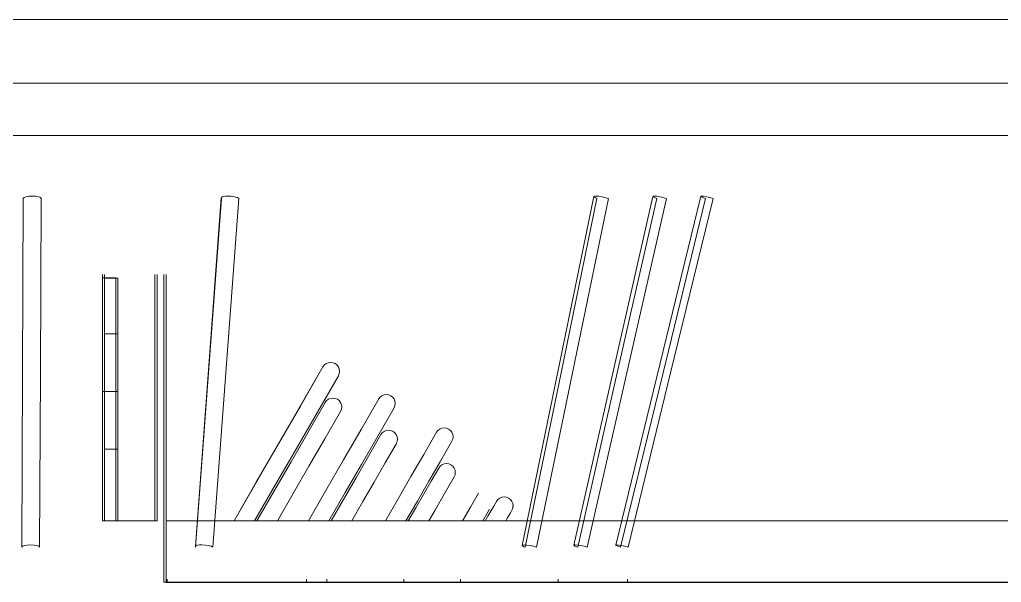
# Model space of a CAD drawing. Header units: inches. Extents: x 3268 to 7018, y 976 to 6708.
# Drawn here: x 5717.124 to 5718.227, y 3497.787 to 3498.419 of the extents above; entities that cross this region are included whole.
import ezdxf

# ---------------------------------------------------------------- set-up
doc = ezdxf.new("R2010")
doc.units = ezdxf.units.IN
doc.header["$MEASUREMENT"] = 0
doc.layers.add('G-IMPT', color=8, linetype='Continuous', lineweight=9)
doc.layers.add('Q-SPCQ', color=91, linetype='Continuous', lineweight=9)

# ---------------------------------------------------------------- blocks, each defined once
blk = doc.blocks.new('Add On Locker for Revit - LKR-2_10_dwg_LKR-2_10-9310973-Overall Retail Plan Opt 2')
at = {"layer": 'G-IMPT', "color": 133}
for p, q in [((35.4047, -6.7513), (-1.8413, -6.7513)), ((-1.8413, -6.8227), (35.4047, -6.8227)), ((35.4047, -6.8227), (-1.8413, -6.8227)), ((19.4931, -6.8817), (14.0704, -6.8817)), ((16.7858, -6.9522), (16.7841, -7.3442)), ((16.7858, -6.9522), (16.7841, -7.3442)), ((17.0083, -6.9515), (16.9792, -7.3435)), ((17.4272, -6.9502), (17.3465, -7.3422)), ((17.4935, -6.95), (17.4047, -7.342)), ((17.5472, -6.9498), (17.4517, -7.3419)), ((16.8747, -7.3146), (16.8747, -7.0376)), ((16.8747, -7.3146), (16.8747, -7.0376)), ((16.8747, -7.3146), (16.8747, -7.0376)), ((16.8772, -7.0376), (16.8772, -7.3147)), ((16.8772, -7.3147), (16.8772, -7.0376)), ((16.8772, -7.0376), (16.8772, -7.3147)), ((16.8772, -7.3147), (16.8772, -7.0376)), ((16.8772, -7.3147), (16.8772, -7.0376)), ((16.8772, -7.3147), (16.8772, -7.0376)), ((16.8772, -7.0376), (16.8772, -7.3147)), ((16.9437, -7.3146), (16.9437, -7.0376)), ((16.8747, -7.0589), (16.8747, -7.0415)), ((16.8747, -7.0415), (16.8747, -7.0589)), ((16.8747, -7.0415), (16.8747, -7.3146)), ((16.8747, -7.0589), (16.8747, -7.0415)), ((16.8747, -7.0415), (16.8747, -7.0589)), ((16.8747, -7.3146), (16.8747, -7.0415)), ((16.8747, -7.0589), (16.8747, -7.0415)), ((16.8747, -7.0415), (16.8747, -7.0589)), ((16.8747, -7.3146), (16.8747, -7.0415)), ((16.8747, -7.0589), (16.8747, -7.0415)), ((16.8747, -7.0415), (16.8747, -7.0589)), ((16.8772, -7.0417), (16.8772, -7.059)), ((16.8772, -7.059), (16.8772, -7.0417)), ((16.8772, -7.0417), (16.8772, -7.059)), ((16.8772, -7.059), (16.8772, -7.0417)), ((16.8772, -7.0417), (16.8772, -7.3147)), ((16.8772, -7.0417), (16.8772, -7.059)), ((16.8772, -7.059), (16.8772, -7.0417)), ((16.8772, -7.0417), (16.8772, -7.059)), ((16.8772, -7.059), (16.8772, -7.0417)), ((16.8772, -7.3147), (16.8772, -7.0417)), ((16.8922, -7.0417), (16.8922, -7.059)), ((16.8747, -7.1215), (16.8747, -7.1042)), ((16.8747, -7.1042), (16.8747, -7.1215)), ((16.8747, -7.1215), (16.8747, -7.1042)), ((16.8747, -7.1042), (16.8747, -7.1215)), ((16.8747, -7.1215), (16.8747, -7.1042)), ((16.8747, -7.1042), (16.8747, -7.1215)), ((16.8747, -7.1215), (16.8747, -7.1042)), ((16.8747, -7.1042), (16.8747, -7.1215)), ((16.8772, -7.1043), (16.8772, -7.3147)), ((16.8772, -7.1043), (16.8772, -7.1216)), ((16.8772, -7.1216), (16.8772, -7.1043)), ((16.8772, -7.1043), (16.8772, -7.1216)), ((16.8772, -7.1216), (16.8772, -7.1043)), ((16.8772, -7.1043), (16.8772, -7.1216)), ((16.8772, -7.1216), (16.8772, -7.1043)), ((16.8772, -7.1043), (16.8772, -7.1216)), ((16.8772, -7.1216), (16.8772, -7.1043)), ((16.8897, -7.1042), (16.8897, -7.1215)), ((17.1226, -7.1415), (17.0227, -7.3146)), ((17.1164, -7.1923), (17.14, -7.1515)), ((17.14, -7.1515), (17.1164, -7.1923)), ((17.1164, -7.1923), (17.14, -7.1515)), ((17.14, -7.1515), (17.1164, -7.1923)), ((17.1164, -7.1923), (17.14, -7.1515)), ((16.8747, -7.1864), (16.8747, -7.1691)), ((16.8747, -7.1691), (16.8747, -7.1864)), ((16.8747, -7.1864), (16.8747, -7.1691)), ((16.8747, -7.3146), (16.8747, -7.1691)), ((16.8747, -7.1691), (16.8747, -7.1864)), ((16.8747, -7.1864), (16.8747, -7.1691)), ((16.8747, -7.1691), (16.8747, -7.1864)), ((16.8747, -7.3146), (16.8747, -7.1691)), ((16.8747, -7.1864), (16.8747, -7.1691)), ((16.8747, -7.1691), (16.8747, -7.1864)), ((16.8772, -7.1692), (16.8772, -7.1866)), ((16.8772, -7.1866), (16.8772, -7.1692)), ((16.8772, -7.3147), (16.8772, -7.1692)), ((16.8772, -7.1692), (16.8772, -7.1866)), ((16.8772, -7.1866), (16.8772, -7.1692)), ((16.8772, -7.1692), (16.8772, -7.1866)), ((16.8772, -7.1866), (16.8772, -7.1692)), ((16.8772, -7.1692), (16.8772, -7.1866)), ((16.8772, -7.1866), (16.8772, -7.1692)), ((16.8922, -7.1692), (16.8922, -7.1866)), ((16.8922, -7.1866), (16.8922, -7.1692)), ((17.1247, -7.2224), (17.1425, -7.1916)), ((17.1425, -7.1916), (17.1247, -7.2224)), ((17.1425, -7.1916), (17.1247, -7.2224)), ((17.1247, -7.2224), (17.1425, -7.1916)), ((16.8747, -7.2514), (16.8747, -7.2341)), ((16.8747, -7.2341), (16.8747, -7.2514)), ((16.8747, -7.2514), (16.8747, -7.2341)), ((16.8747, -7.2341), (16.8747, -7.2514)), ((16.8747, -7.2514), (16.8747, -7.2341)), ((16.8747, -7.2341), (16.8747, -7.2514)), ((16.8747, -7.2514), (16.8747, -7.2341)), ((16.8747, -7.2341), (16.8747, -7.2514)), ((16.8772, -7.3147), (16.8772, -7.2342)), ((16.8772, -7.2342), (16.8772, -7.2515)), ((16.8772, -7.2515), (16.8772, -7.2342)), ((16.8772, -7.2342), (16.8772, -7.2515)), ((16.8772, -7.2515), (16.8772, -7.2342)), ((16.8772, -7.2342), (16.8772, -7.2515)), ((16.8772, -7.2515), (16.8772, -7.2342)), ((16.8772, -7.2342), (16.8772, -7.2515)), ((16.8772, -7.2515), (16.8772, -7.2342)), ((16.8897, -7.2341), (16.8897, -7.2514)), ((16.8747, -7.299), (16.8747, -7.3146)), ((16.8747, -7.3146), (16.8747, -7.299)), ((16.8747, -7.299), (16.8747, -7.3146)), ((16.8747, -7.3146), (16.8747, -7.299)), ((16.8747, -7.299), (16.8747, -7.3146)), ((16.8747, -7.3146), (16.8747, -7.299)), ((16.8747, -7.299), (16.8747, -7.3146)), ((16.8747, -7.3146), (16.8747, -7.299)), ((16.8772, -7.2991), (16.8772, -7.3147)), ((16.8772, -7.3147), (16.8772, -7.2991)), ((16.8772, -7.2991), (16.8772, -7.3147)), ((16.8772, -7.3147), (16.8772, -7.2991)), ((16.8772, -7.2991), (16.8772, -7.3147)), ((16.8772, -7.3147), (16.8772, -7.2991)), ((16.8772, -7.2991), (16.8772, -7.3147)), ((16.8772, -7.3147), (16.8772, -7.2991)), ((17.31, -7.3016), (17.3025, -7.3146)), ((17.3145, -7.2982), (17.3113, -7.3037)), ((17.3113, -7.3037), (17.3145, -7.2982)), ((17.3113, -7.3037), (17.3145, -7.2982)), ((17.3145, -7.2982), (17.3113, -7.3037)), ((17.3333, -7.3057), (17.335, -7.3027)), ((17.3333, -7.3057), (17.335, -7.3027)), ((17.335, -7.3027), (17.3333, -7.3057)), ((16.9437, -7.3146), (16.9437, -7.3836)), ((16.9462, -7.3147), (17.0483, -7.3147)), ((16.9462, -7.3147), (16.9462, -7.3837)), ((17.0714, -7.3147), (17.1318, -7.3147)), ((17.1549, -7.3147), (17.2184, -7.3147)), ((17.2415, -7.3147), (17.305, -7.3147)), ((17.3281, -7.3147), (34.2957, -7.3147)), ((16.9437, -7.3836), (16.9437, -7.3784)), ((16.9462, -7.3837), (16.9462, -7.3785)), ((16.9462, -7.3837), (16.9462, -7.3785)), ((16.9462, -7.3785), (16.9462, -7.3837)), ((16.9462, -7.3837), (16.9462, -7.38)), ((16.9462, -7.3837), (16.9462, -7.38)), ((16.9462, -7.3837), (16.9462, -7.38)), ((16.9476, -7.3837), (16.9476, -7.38)), ((17.1041, -7.3837), (17.1041, -7.38)), ((17.1271, -7.38), (17.1271, -7.3837)), ((17.2137, -7.38), (17.2137, -7.3837)), ((17.2773, -7.38), (17.2773, -7.3837)), ((17.387, -7.38), (17.387, -7.3837)), ((17.4649, -7.38), (17.4649, -7.3837)), ((16.9437, -7.3836), (34.2932, -7.3836)), ((16.9437, -7.3836), (34.2932, -7.3836)), ((16.9437, -7.3836), (34.2932, -7.3836)), ((16.9437, -7.3836), (34.2932, -7.3836)), ((16.9437, -7.3836), (16.9624, -7.3836)), ((16.9624, -7.3836), (16.9437, -7.3836)), ((17.2517, -7.3836), (16.9437, -7.3836)), ((16.9437, -7.3836), (17.2668, -7.3836)), ((17.1882, -7.3836), (16.9437, -7.3836)), ((16.9437, -7.3836), (17.2668, -7.3836)), ((16.9437, -7.3836), (17.2668, -7.3836)), ((16.9437, -7.3836), (17.2668, -7.3836)), ((17.2517, -7.3836), (16.9437, -7.3836)), ((17.2668, -7.3836), (16.9451, -7.3836)), ((16.9451, -7.3836), (17.2668, -7.3836)), ((16.9462, -7.3837), (34.2957, -7.3837)), ((16.9462, -7.3837), (34.2957, -7.3837)), ((16.9462, -7.3837), (34.2957, -7.3837)), ((16.9462, -7.3837), (34.2957, -7.3837)), ((17.2773, -7.3837), (16.9462, -7.3837)), ((17.2137, -7.3837), (16.9462, -7.3837)), ((17.387, -7.3837), (16.9462, -7.3837)), ((16.9462, -7.3837), (16.9649, -7.3837)), ((16.9649, -7.3837), (16.9462, -7.3837)), ((16.9462, -7.3837), (17.2668, -7.3837)), ((16.9462, -7.3837), (17.1907, -7.3837)), ((16.9462, -7.3837), (17.2668, -7.3837)), ((16.9462, -7.3837), (17.2668, -7.3837)), ((16.9462, -7.3837), (16.9649, -7.3837)), ((16.9649, -7.3837), (16.9462, -7.3837)), ((17.4476, -7.3837), (16.9476, -7.3837)), ((16.9476, -7.3837), (17.4476, -7.3837)), ((17.2668, -7.3836), (16.9624, -7.3836)), ((16.9624, -7.3836), (17.2668, -7.3836)), ((16.9624, -7.3836), (17.2668, -7.3836)), ((16.9649, -7.3837), (17.4649, -7.3837)), ((17.1016, -7.3836), (17.1651, -7.3836)), ((17.1271, -7.3837), (17.1041, -7.3837)), ((17.1271, -7.3837), (17.1907, -7.3837)), ((17.1271, -7.3837), (17.1907, -7.3837)), ((17.1907, -7.3837), (17.1271, -7.3837)), ((17.1882, -7.3836), (17.2517, -7.3836)), ((17.2517, -7.3836), (17.1882, -7.3836)), ((17.2517, -7.3836), (17.1882, -7.3836)), ((17.2137, -7.3837), (17.2773, -7.3837)), ((17.2137, -7.3837), (17.2773, -7.3837)), ((17.3383, -7.3836), (17.2748, -7.3836)), ((17.3004, -7.3837), (17.3639, -7.3837)), ((17.3004, -7.3837), (17.3639, -7.3837)), ((17.3004, -7.3837), (17.3639, -7.3837)), ((17.3614, -7.3836), (17.4306, -7.3836)), ((17.4306, -7.3836), (17.3614, -7.3836)), ((17.4306, -7.3836), (17.3614, -7.3836)), ((17.387, -7.3837), (17.4562, -7.3837)), ((17.4562, -7.3837), (17.387, -7.3837)), ((17.4306, -7.3836), (17.422, -7.3836)), ((17.422, -7.3836), (17.4306, -7.3836)), ((17.4256, -7.3836), (17.4306, -7.3836)), ((17.4306, -7.3836), (34.2932, -7.3836)), ((17.4393, -7.3836), (17.4306, -7.3836)), ((17.4306, -7.3836), (34.2932, -7.3836)), ((17.4306, -7.3836), (17.4393, -7.3836)), ((17.4306, -7.3836), (34.2932, -7.3836)), ((17.4306, -7.3836), (34.2932, -7.3836)), ((17.4306, -7.3836), (17.4356, -7.3836)), ((17.4306, -7.3836), (34.2932, -7.3836)), ((17.4306, -7.3836), (34.2932, -7.3836)), ((17.4306, -7.3836), (34.2932, -7.3836)), ((17.4306, -7.3836), (34.2932, -7.3836)), ((17.4562, -7.3837), (17.4476, -7.3837)), ((17.4562, -7.3837), (17.4476, -7.3837)), ((34.2957, -7.3837), (17.4562, -7.3837)), ((17.4649, -7.3837), (17.4562, -7.3837)), ((34.2957, -7.3837), (17.4562, -7.3837)), ((17.4562, -7.3837), (17.4649, -7.3837)), ((34.2957, -7.3837), (17.4562, -7.3837)), ((34.2957, -7.3837), (17.4562, -7.3837)), ((17.4562, -7.3837), (34.2957, -7.3837)), ((17.4562, -7.3837), (34.2957, -7.3837)), ((34.2957, -7.3837), (17.4562, -7.3837)), ((17.4649, -7.3837), (17.4562, -7.3837)), ((34.2957, -7.3837), (17.4562, -7.3837)), ((17.4562, -7.3837), (17.4649, -7.3837))]:
    blk.add_line(p, q, dxfattribs=at)
at = {"layer": 'G-IMPT', "color": 133, "flags": 128}
for points in [[(16.7841, -7.3442), (16.785, -7.1482), (16.7858, -6.9522)], [(16.7858, -6.9522), (16.785, -7.1482), (16.7841, -7.3442)], [(16.8041, -7.3442), (16.805, -7.1482), (16.8058, -6.9522)], [(16.8058, -6.9522), (16.805, -7.1482), (16.8041, -7.3442)], [(16.9795, -7.3442), (16.9941, -7.1482), (17.0087, -6.9522)], [(17.0279, -6.9522), (17.0133, -7.1482), (16.9988, -7.3442)], [(17.3499, -7.3442), (17.3902, -7.1482), (17.4306, -6.9522)], [(17.4434, -6.9522), (17.403, -7.1482), (17.3627, -7.3442)], [(17.409, -7.3442), (17.4535, -7.1482), (17.4979, -6.9522)], [(17.5086, -6.9522), (17.4641, -7.1482), (17.4197, -7.3442)], [(17.4572, -7.3442), (17.505, -7.1482), (17.5527, -6.9522)], [(17.5611, -6.9522), (17.5133, -7.1482), (17.4656, -7.3442)], [(16.8747, -7.3146), (16.8747, -7.0394), (16.8747, -7.0376)], [(16.8747, -7.0376), (16.8747, -7.0394), (16.8747, -7.3146)], [(16.8747, -7.3146), (16.8747, -7.0394), (16.8747, -7.0376)], [(16.8747, -7.0376), (16.8747, -7.0394), (16.8747, -7.3146)], [(16.8747, -7.0376), (16.8747, -7.0394), (16.8747, -7.3146)], [(16.8772, -7.0376), (16.8772, -7.0395), (16.8772, -7.3147)], [(16.9337, -7.0376), (16.9337, -7.0394), (16.9337, -7.3146)], [(16.9337, -7.3146), (16.9337, -7.0394), (16.9337, -7.0376)], [(16.9337, -7.3146), (16.9337, -7.0394), (16.9337, -7.0376)], [(16.9362, -7.3147), (16.9362, -7.0395), (16.9362, -7.0376)], [(16.9362, -7.0376), (16.9362, -7.0395), (16.9362, -7.3147)], [(16.9362, -7.3147), (16.9362, -7.0395), (16.9362, -7.0376)], [(16.9362, -7.0376), (16.9362, -7.0395), (16.9362, -7.3147)], [(16.9362, -7.3147), (16.9362, -7.0395), (16.9362, -7.0376)], [(16.9362, -7.0376), (16.9362, -7.0395), (16.9362, -7.3147)], [(16.9362, -7.3147), (16.9362, -7.0395), (16.9362, -7.0376)], [(16.9437, -7.0376), (16.9437, -7.0394), (16.9437, -7.3146)], [(16.9437, -7.3146), (16.9437, -7.0394), (16.9437, -7.0376)], [(16.9462, -7.3147), (16.9462, -7.0395), (16.9462, -7.0376)], [(16.9462, -7.0376), (16.9462, -7.0395), (16.9462, -7.3147)], [(16.9462, -7.3147), (16.9462, -7.0395), (16.9462, -7.0376)], [(16.9462, -7.0376), (16.9462, -7.0395), (16.9462, -7.3147)], [(16.8747, -7.0415), (16.8747, -7.1098), (16.8747, -7.1781), (16.8747, -7.2464), (16.8747, -7.3146)], [(16.8747, -7.3146), (16.8747, -7.2464), (16.8747, -7.1781), (16.8747, -7.1098), (16.8747, -7.0415)], [(16.8897, -7.0415), (16.886, -7.0415), (16.8822, -7.0415), (16.8785, -7.0415), (16.8747, -7.0415)], [(16.8747, -7.0415), (16.8747, -7.1098), (16.8747, -7.1781), (16.8747, -7.2464), (16.8747, -7.3146)], [(16.8747, -7.0415), (16.8785, -7.0415), (16.8822, -7.0415), (16.886, -7.0415), (16.8897, -7.0415)], [(16.8747, -7.3146), (16.8747, -7.2464), (16.8747, -7.1781), (16.8747, -7.1098), (16.8747, -7.0415)], [(16.8747, -7.0415), (16.8785, -7.0415), (16.8822, -7.0415), (16.886, -7.0415), (16.8897, -7.0415)], [(16.8747, -7.3146), (16.8747, -7.2464), (16.8747, -7.1781), (16.8747, -7.1098), (16.8747, -7.0415)], [(16.8772, -7.0417), (16.8772, -7.1099), (16.8772, -7.1782), (16.8772, -7.2465), (16.8772, -7.3147)], [(16.8772, -7.3147), (16.8772, -7.2465), (16.8772, -7.1782), (16.8772, -7.1099), (16.8772, -7.0417)], [(16.8772, -7.3147), (16.8772, -7.2465), (16.8772, -7.1782), (16.8772, -7.1099), (16.8772, -7.0417)], [(16.8772, -7.0417), (16.881, -7.0417), (16.8847, -7.0417), (16.8885, -7.0417), (16.8922, -7.0417)], [(16.8772, -7.0417), (16.8772, -7.1099), (16.8772, -7.1782), (16.8772, -7.2465), (16.8772, -7.3147)], [(16.8772, -7.3147), (16.8772, -7.2465), (16.8772, -7.1782), (16.8772, -7.1099), (16.8772, -7.0417)], [(16.8772, -7.0417), (16.8772, -7.1099), (16.8772, -7.1782), (16.8772, -7.2465), (16.8772, -7.3147)], [(16.8922, -7.0417), (16.8885, -7.0417), (16.8847, -7.0417), (16.881, -7.0417), (16.8772, -7.0417)], [(16.8897, -7.3146), (16.8897, -7.2464), (16.8897, -7.1781), (16.8897, -7.1098), (16.8897, -7.0415)], [(16.8897, -7.0415), (16.8897, -7.1098), (16.8897, -7.1781), (16.8897, -7.2464), (16.8897, -7.3146)], [(16.8897, -7.0415), (16.8897, -7.1098), (16.8897, -7.1781), (16.8897, -7.2464), (16.8897, -7.3146)], [(16.8922, -7.0417), (16.8922, -7.1099), (16.8922, -7.1782), (16.8922, -7.2465), (16.8922, -7.3147)], [(16.8922, -7.3147), (16.8922, -7.2465), (16.8922, -7.1782), (16.8922, -7.1099), (16.8922, -7.0417)], [(16.8922, -7.3147), (16.8922, -7.2465), (16.8922, -7.1782), (16.8922, -7.1099), (16.8922, -7.0417)], [(16.8747, -7.3146), (16.8747, -7.2507), (16.8747, -7.1867), (16.8747, -7.1228), (16.8747, -7.0589)], [(16.8747, -7.0589), (16.8747, -7.1228), (16.8747, -7.1867), (16.8747, -7.2507), (16.8747, -7.3146)], [(16.8747, -7.3146), (16.8747, -7.2507), (16.8747, -7.1867), (16.8747, -7.1228), (16.8747, -7.0589)], [(16.8747, -7.0589), (16.8747, -7.1228), (16.8747, -7.1867), (16.8747, -7.2507), (16.8747, -7.3146)], [(16.8747, -7.3146), (16.8747, -7.2507), (16.8747, -7.1867), (16.8747, -7.1228), (16.8747, -7.0589)], [(16.8747, -7.0589), (16.8747, -7.1228), (16.8747, -7.1867), (16.8747, -7.2507), (16.8747, -7.3146)], [(16.8747, -7.3146), (16.8747, -7.2507), (16.8747, -7.1867), (16.8747, -7.1228), (16.8747, -7.0589)], [(16.8747, -7.0589), (16.8747, -7.1228), (16.8747, -7.1867), (16.8747, -7.2507), (16.8747, -7.3146)], [(16.8772, -7.059), (16.8772, -7.1229), (16.8772, -7.1869), (16.8772, -7.2508), (16.8772, -7.3147)], [(16.8772, -7.3147), (16.8772, -7.2508), (16.8772, -7.1869), (16.8772, -7.1229), (16.8772, -7.059)], [(16.8772, -7.059), (16.8772, -7.1229), (16.8772, -7.1869), (16.8772, -7.2508), (16.8772, -7.3147)], [(16.8772, -7.3147), (16.8772, -7.2508), (16.8772, -7.1869), (16.8772, -7.1229), (16.8772, -7.059)], [(16.8772, -7.059), (16.8772, -7.1229), (16.8772, -7.1869), (16.8772, -7.2508), (16.8772, -7.3147)], [(16.8772, -7.3147), (16.8772, -7.2508), (16.8772, -7.1869), (16.8772, -7.1229), (16.8772, -7.059)], [(16.8772, -7.059), (16.8772, -7.1229), (16.8772, -7.1869), (16.8772, -7.2508), (16.8772, -7.3147)], [(16.8772, -7.3147), (16.8772, -7.2508), (16.8772, -7.1869), (16.8772, -7.1229), (16.8772, -7.059)], [(16.8922, -7.059), (16.8922, -7.1229), (16.8922, -7.1869), (16.8922, -7.2508), (16.8922, -7.3147)], [(16.8747, -7.1042), (16.8747, -7.1568), (16.8747, -7.2094), (16.8747, -7.262), (16.8747, -7.3146)], [(16.8747, -7.3146), (16.8747, -7.262), (16.8747, -7.2094), (16.8747, -7.1568), (16.8747, -7.1042)], [(16.8747, -7.1042), (16.8747, -7.1568), (16.8747, -7.2094), (16.8747, -7.262), (16.8747, -7.3146)], [(16.8747, -7.3146), (16.8747, -7.262), (16.8747, -7.2094), (16.8747, -7.1568), (16.8747, -7.1042)], [(16.8747, -7.1042), (16.8747, -7.1568), (16.8747, -7.2094), (16.8747, -7.262), (16.8747, -7.3146)], [(16.8747, -7.3146), (16.8747, -7.262), (16.8747, -7.2094), (16.8747, -7.1568), (16.8747, -7.1042)], [(16.8747, -7.1042), (16.8747, -7.1568), (16.8747, -7.2094), (16.8747, -7.262), (16.8747, -7.3146)], [(16.8747, -7.3146), (16.8747, -7.262), (16.8747, -7.2094), (16.8747, -7.1568), (16.8747, -7.1042)], [(16.8922, -7.1043), (16.8885, -7.1043), (16.8847, -7.1043), (16.881, -7.1043), (16.8772, -7.1043)], [(16.8772, -7.1043), (16.8772, -7.1569), (16.8772, -7.2095), (16.8772, -7.2621), (16.8772, -7.3147)], [(16.8772, -7.3147), (16.8772, -7.2621), (16.8772, -7.2095), (16.8772, -7.1569), (16.8772, -7.1043)], [(16.8772, -7.1043), (16.8772, -7.1569), (16.8772, -7.2095), (16.8772, -7.2621), (16.8772, -7.3147)], [(16.8772, -7.3147), (16.8772, -7.2621), (16.8772, -7.2095), (16.8772, -7.1569), (16.8772, -7.1043)], [(16.8772, -7.1043), (16.8772, -7.1569), (16.8772, -7.2095), (16.8772, -7.2621), (16.8772, -7.3147)], [(16.8772, -7.3147), (16.8772, -7.2621), (16.8772, -7.2095), (16.8772, -7.1569), (16.8772, -7.1043)], [(16.8772, -7.1043), (16.8772, -7.1569), (16.8772, -7.2095), (16.8772, -7.2621), (16.8772, -7.3147)], [(16.8897, -7.3146), (16.8897, -7.262), (16.8897, -7.2094), (16.8897, -7.1568), (16.8897, -7.1042)], [(16.8922, -7.3147), (16.8922, -7.2621), (16.8922, -7.2095), (16.8922, -7.1569), (16.8922, -7.1043)], [(16.8747, -7.3146), (16.8747, -7.2663), (16.8747, -7.2181), (16.8747, -7.1698), (16.8747, -7.1215)], [(16.8747, -7.1215), (16.8747, -7.1698), (16.8747, -7.2181), (16.8747, -7.2663), (16.8747, -7.3146)], [(16.8747, -7.3146), (16.8747, -7.2663), (16.8747, -7.2181), (16.8747, -7.1698), (16.8747, -7.1215)], [(16.8747, -7.1215), (16.8747, -7.1698), (16.8747, -7.2181), (16.8747, -7.2663), (16.8747, -7.3146)], [(16.8747, -7.3146), (16.8747, -7.2663), (16.8747, -7.2181), (16.8747, -7.1698), (16.8747, -7.1215)], [(16.8747, -7.1215), (16.8747, -7.1698), (16.8747, -7.2181), (16.8747, -7.2663), (16.8747, -7.3146)], [(16.8747, -7.3146), (16.8747, -7.2663), (16.8747, -7.2181), (16.8747, -7.1698), (16.8747, -7.1215)], [(16.8747, -7.1215), (16.8747, -7.1698), (16.8747, -7.2181), (16.8747, -7.2663), (16.8747, -7.3146)], [(16.8772, -7.1216), (16.8772, -7.1699), (16.8772, -7.2182), (16.8772, -7.2665), (16.8772, -7.3147)], [(16.8772, -7.3147), (16.8772, -7.2665), (16.8772, -7.2182), (16.8772, -7.1699), (16.8772, -7.1216)], [(16.8772, -7.1216), (16.8772, -7.1699), (16.8772, -7.2182), (16.8772, -7.2665), (16.8772, -7.3147)], [(16.8772, -7.3147), (16.8772, -7.2665), (16.8772, -7.2182), (16.8772, -7.1699), (16.8772, -7.1216)], [(16.8772, -7.1216), (16.8772, -7.1699), (16.8772, -7.2182), (16.8772, -7.2665), (16.8772, -7.3147)], [(16.8772, -7.3147), (16.8772, -7.2665), (16.8772, -7.2182), (16.8772, -7.1699), (16.8772, -7.1216)], [(16.8772, -7.1216), (16.8772, -7.1699), (16.8772, -7.2182), (16.8772, -7.2665), (16.8772, -7.3147)], [(16.8772, -7.3147), (16.8772, -7.2665), (16.8772, -7.2182), (16.8772, -7.1699), (16.8772, -7.1216)], [(16.8897, -7.1215), (16.8897, -7.1698), (16.8897, -7.2181), (16.8897, -7.2663), (16.8897, -7.3146)], [(17.0227, -7.3146), (17.0477, -7.2713), (17.0727, -7.2281), (17.0977, -7.1848), (17.1226, -7.1415)], [(17.1226, -7.1415), (17.0977, -7.1848), (17.0727, -7.2281), (17.0477, -7.2713), (17.0227, -7.3146)], [(17.0227, -7.3146), (17.0477, -7.2713), (17.0727, -7.2281), (17.0977, -7.1848), (17.1226, -7.1415)], [(17.14, -7.1515), (17.1164, -7.1923), (17.0929, -7.2331), (17.0693, -7.2738), (17.0458, -7.3146)], [(17.0458, -7.3146), (17.0693, -7.2738), (17.0929, -7.2331), (17.1164, -7.1923), (17.14, -7.1515)], [(17.14, -7.1515), (17.1164, -7.1923), (17.0929, -7.2331), (17.0693, -7.2738), (17.0458, -7.3146)], [(16.8747, -7.1691), (16.8747, -7.2055), (16.8747, -7.2419), (16.8747, -7.2783), (16.8747, -7.3146)], [(16.8747, -7.3146), (16.8747, -7.2783), (16.8747, -7.2419), (16.8747, -7.2055), (16.8747, -7.1691)], [(16.8747, -7.1691), (16.8747, -7.2055), (16.8747, -7.2419), (16.8747, -7.2783), (16.8747, -7.3146)], [(16.8897, -7.1691), (16.886, -7.1691), (16.8822, -7.1691), (16.8785, -7.1691), (16.8747, -7.1691)], [(16.8747, -7.1691), (16.8747, -7.2055), (16.8747, -7.2419), (16.8747, -7.2783), (16.8747, -7.3146)], [(16.8747, -7.3146), (16.8747, -7.2783), (16.8747, -7.2419), (16.8747, -7.2055), (16.8747, -7.1691)], [(16.8747, -7.1691), (16.8785, -7.1691), (16.8822, -7.1691), (16.886, -7.1691), (16.8897, -7.1691)], [(16.8747, -7.3146), (16.8747, -7.2783), (16.8747, -7.2419), (16.8747, -7.2055), (16.8747, -7.1691)], [(16.8772, -7.3147), (16.8772, -7.2784), (16.8772, -7.242), (16.8772, -7.2056), (16.8772, -7.1692)], [(16.8772, -7.1692), (16.8772, -7.2056), (16.8772, -7.242), (16.8772, -7.2784), (16.8772, -7.3147)], [(16.8772, -7.1692), (16.881, -7.1692), (16.8847, -7.1692), (16.8885, -7.1692), (16.8922, -7.1692)], [(16.8772, -7.3147), (16.8772, -7.2784), (16.8772, -7.242), (16.8772, -7.2056), (16.8772, -7.1692)], [(16.8772, -7.3147), (16.8772, -7.2784), (16.8772, -7.242), (16.8772, -7.2056), (16.8772, -7.1692)], [(16.8772, -7.1692), (16.8772, -7.2056), (16.8772, -7.242), (16.8772, -7.2784), (16.8772, -7.3147)], [(16.8772, -7.3147), (16.8772, -7.2784), (16.8772, -7.242), (16.8772, -7.2056), (16.8772, -7.1692)], [(16.8772, -7.1692), (16.8772, -7.2056), (16.8772, -7.242), (16.8772, -7.2784), (16.8772, -7.3147)], [(16.8897, -7.3146), (16.8897, -7.2783), (16.8897, -7.2419), (16.8897, -7.2055), (16.8897, -7.1691)], [(16.8897, -7.1691), (16.8897, -7.2055), (16.8897, -7.2419), (16.8897, -7.2783), (16.8897, -7.3146)], [(16.8922, -7.1692), (16.8922, -7.2056), (16.8922, -7.242), (16.8922, -7.2784), (16.8922, -7.3147)], [(16.8922, -7.3147), (16.8922, -7.2784), (16.8922, -7.242), (16.8922, -7.2056), (16.8922, -7.1692)], [(16.8922, -7.1692), (16.8922, -7.2056), (16.8922, -7.242), (16.8922, -7.2784), (16.8922, -7.3147)], [(17.1251, -7.1816), (17.1059, -7.2149), (17.0867, -7.2482), (17.0675, -7.2815), (17.0483, -7.3147)], [(17.0483, -7.3147), (17.0675, -7.2815), (17.0867, -7.2482), (17.1059, -7.2149), (17.1251, -7.1816)], [(17.1251, -7.1816), (17.1059, -7.2149), (17.0867, -7.2482), (17.0675, -7.2815), (17.0483, -7.3147)], [(17.0483, -7.3147), (17.0675, -7.2815), (17.0867, -7.2482), (17.1059, -7.2149), (17.1251, -7.1816)], [(17.1062, -7.3146), (17.1259, -7.2804), (17.1457, -7.2461), (17.1655, -7.2119), (17.1853, -7.1776)], [(17.1853, -7.1776), (17.1655, -7.2119), (17.1457, -7.2461), (17.1259, -7.2804), (17.1062, -7.3146)], [(17.1062, -7.3146), (17.1259, -7.2804), (17.1457, -7.2461), (17.1655, -7.2119), (17.1853, -7.1776)], [(17.1853, -7.1776), (17.1655, -7.2119), (17.1457, -7.2461), (17.1259, -7.2804)], [(17.1259, -7.2804), (17.1457, -7.2461), (17.1655, -7.2119), (17.1853, -7.1776)], [(17.1853, -7.1776), (17.1655, -7.2119), (17.1457, -7.2461), (17.1259, -7.2804)], [(17.1259, -7.2804), (17.1457, -7.2461), (17.1655, -7.2119), (17.1853, -7.1776)], [(17.1853, -7.1776), (17.1655, -7.2119), (17.1457, -7.2461), (17.1259, -7.2804)], [(16.8747, -7.3146), (16.8747, -7.2826), (16.8747, -7.2505), (16.8747, -7.2185), (16.8747, -7.1864)], [(16.8747, -7.1864), (16.8747, -7.2185), (16.8747, -7.2505), (16.8747, -7.2826), (16.8747, -7.3146)], [(16.8747, -7.3146), (16.8747, -7.2826), (16.8747, -7.2505), (16.8747, -7.2185), (16.8747, -7.1864)], [(16.8747, -7.1864), (16.8747, -7.2185), (16.8747, -7.2505), (16.8747, -7.2826), (16.8747, -7.3146)], [(16.8747, -7.3146), (16.8747, -7.2826), (16.8747, -7.2505), (16.8747, -7.2185), (16.8747, -7.1864)], [(16.8747, -7.1864), (16.8747, -7.2185), (16.8747, -7.2505), (16.8747, -7.2826), (16.8747, -7.3146)], [(16.8747, -7.3146), (16.8747, -7.2826), (16.8747, -7.2505), (16.8747, -7.2185), (16.8747, -7.1864)], [(16.8747, -7.1864), (16.8747, -7.2185), (16.8747, -7.2505), (16.8747, -7.2826), (16.8747, -7.3146)], [(16.8772, -7.1866), (16.8772, -7.2186), (16.8772, -7.2506), (16.8772, -7.2827), (16.8772, -7.3147)], [(16.8772, -7.3147), (16.8772, -7.2827), (16.8772, -7.2506), (16.8772, -7.2186), (16.8772, -7.1866)], [(16.8772, -7.1866), (16.8772, -7.2186), (16.8772, -7.2506), (16.8772, -7.2827), (16.8772, -7.3147)], [(16.8772, -7.3147), (16.8772, -7.2827), (16.8772, -7.2506), (16.8772, -7.2186), (16.8772, -7.1866)], [(16.8772, -7.1866), (16.8772, -7.2186), (16.8772, -7.2506), (16.8772, -7.2827), (16.8772, -7.3147)], [(16.8772, -7.3147), (16.8772, -7.2827), (16.8772, -7.2506), (16.8772, -7.2186), (16.8772, -7.1866)], [(16.8772, -7.1866), (16.8772, -7.2186), (16.8772, -7.2506), (16.8772, -7.2827), (16.8772, -7.3147)], [(16.8772, -7.3147), (16.8772, -7.2827), (16.8772, -7.2506), (16.8772, -7.2186), (16.8772, -7.1866)], [(16.8922, -7.1866), (16.8922, -7.2186), (16.8922, -7.2506), (16.8922, -7.2827), (16.8922, -7.3147)], [(16.8922, -7.3147), (16.8922, -7.2827), (16.8922, -7.2506), (16.8922, -7.2186), (16.8922, -7.1866)], [(17.0714, -7.3147), (17.0891, -7.284), (17.1069, -7.2532), (17.1247, -7.2224), (17.1425, -7.1916)], [(17.1425, -7.1916), (17.1247, -7.2224), (17.1069, -7.2532), (17.0891, -7.284), (17.0714, -7.3147)], [(17.0714, -7.3147), (17.0891, -7.284), (17.1069, -7.2532), (17.1247, -7.2224), (17.1425, -7.1916)], [(17.1425, -7.1916), (17.1247, -7.2224), (17.1069, -7.2532), (17.0891, -7.284), (17.0714, -7.3147)], [(17.2026, -7.1876), (17.1843, -7.2194), (17.1659, -7.2511), (17.1476, -7.2829), (17.1293, -7.3146)], [(17.1293, -7.3146), (17.1476, -7.2829), (17.1659, -7.2511), (17.1843, -7.2194), (17.2026, -7.1876)], [(17.2026, -7.1876), (17.1843, -7.2194), (17.1659, -7.2511), (17.1476, -7.2829), (17.1293, -7.3146)], [(17.1293, -7.3146), (17.1476, -7.2829), (17.1659, -7.2511), (17.1843, -7.2194), (17.2026, -7.1876)], [(17.2026, -7.1876), (17.1843, -7.2194), (17.1659, -7.2511), (17.1476, -7.2829), (17.1293, -7.3146)], [(17.1293, -7.3146), (17.1476, -7.2829), (17.1659, -7.2511), (17.1843, -7.2194), (17.2026, -7.1876)], [(17.2026, -7.1876), (17.1843, -7.2194), (17.1659, -7.2511), (17.1476, -7.2829), (17.1293, -7.3146)], [(17.1293, -7.3146), (17.1476, -7.2829), (17.1659, -7.2511), (17.1843, -7.2194), (17.2026, -7.1876)], [(17.1928, -7.3146), (17.2071, -7.2898), (17.2215, -7.2649), (17.2359, -7.24), (17.2502, -7.2151)], [(17.2502, -7.2151), (17.2359, -7.24), (17.2215, -7.2649), (17.2071, -7.2898), (17.1928, -7.3146)], [(17.1928, -7.3146), (17.2071, -7.2898), (17.2215, -7.2649), (17.2359, -7.24), (17.2502, -7.2151)], [(17.2502, -7.2151), (17.2359, -7.24), (17.2215, -7.2649), (17.2071, -7.2898), (17.1928, -7.3146)], [(17.1928, -7.3146), (17.2071, -7.2898), (17.2215, -7.2649), (17.2359, -7.24), (17.2502, -7.2151)], [(17.2502, -7.2151), (17.2359, -7.24), (17.2215, -7.2649), (17.2071, -7.2898), (17.1928, -7.3146)], [(17.1928, -7.3146), (17.2071, -7.2898), (17.2215, -7.2649), (17.2359, -7.24), (17.2502, -7.2151)], [(17.2502, -7.2151), (17.2359, -7.24), (17.2215, -7.2649), (17.2071, -7.2898), (17.1928, -7.3146)], [(17.1878, -7.2177), (17.1738, -7.242), (17.1598, -7.2662), (17.1458, -7.2905), (17.1318, -7.3147)], [(17.1318, -7.3147), (17.1458, -7.2905), (17.1598, -7.2662), (17.1738, -7.242), (17.1878, -7.2177)], [(17.1878, -7.2177), (17.1738, -7.242), (17.1598, -7.2662), (17.1458, -7.2905), (17.1318, -7.3147)], [(17.1318, -7.3147), (17.1458, -7.2905), (17.1598, -7.2662), (17.1738, -7.242), (17.1878, -7.2177)], [(17.1318, -7.3147), (17.1458, -7.2905), (17.1598, -7.2662), (17.1738, -7.242), (17.1878, -7.2177)], [(17.1878, -7.2177), (17.1738, -7.242), (17.1598, -7.2662), (17.1458, -7.2905), (17.1318, -7.3147)], [(17.1878, -7.2177), (17.1738, -7.242), (17.1598, -7.2662), (17.1458, -7.2905), (17.1318, -7.3147)], [(17.1318, -7.3147), (17.1458, -7.2905), (17.1598, -7.2662), (17.1738, -7.242), (17.1878, -7.2177)], [(17.1549, -7.3147), (17.1674, -7.293), (17.18, -7.2712), (17.1925, -7.2495), (17.2051, -7.2277)], [(17.2051, -7.2277), (17.1925, -7.2495), (17.18, -7.2712), (17.1674, -7.293), (17.1549, -7.3147)], [(17.1549, -7.3147), (17.1674, -7.293), (17.18, -7.2712), (17.1925, -7.2495), (17.2051, -7.2277)], [(17.2051, -7.2277), (17.1925, -7.2495), (17.18, -7.2712), (17.1674, -7.293), (17.1549, -7.3147)], [(17.2051, -7.2277), (17.1925, -7.2495), (17.18, -7.2712), (17.1674, -7.293), (17.1549, -7.3147)], [(17.1549, -7.3147), (17.1674, -7.293), (17.18, -7.2712), (17.1925, -7.2495), (17.2051, -7.2277)], [(17.1549, -7.3147), (17.1674, -7.293), (17.18, -7.2712), (17.1925, -7.2495), (17.2051, -7.2277)], [(17.2051, -7.2277), (17.1925, -7.2495), (17.18, -7.2712), (17.1674, -7.293), (17.1549, -7.3147)], [(17.2675, -7.2251), (17.2546, -7.2475), (17.2417, -7.2699), (17.2288, -7.2923), (17.2159, -7.3146)], [(17.2159, -7.3146), (17.2288, -7.2923), (17.2417, -7.2699), (17.2546, -7.2475), (17.2675, -7.2251)], [(17.2675, -7.2251), (17.2546, -7.2475), (17.2417, -7.2699), (17.2288, -7.2923), (17.2159, -7.3146)], [(17.2159, -7.3146), (17.2288, -7.2923), (17.2417, -7.2699), (17.2546, -7.2475), (17.2675, -7.2251)], [(17.2675, -7.2251), (17.2546, -7.2475), (17.2417, -7.2699), (17.2288, -7.2923), (17.2159, -7.3146)], [(17.2159, -7.3146), (17.2288, -7.2923), (17.2417, -7.2699), (17.2546, -7.2475), (17.2675, -7.2251)], [(17.2675, -7.2251), (17.2546, -7.2475), (17.2417, -7.2699), (17.2288, -7.2923), (17.2159, -7.3146)], [(17.2159, -7.3146), (17.2288, -7.2923), (17.2417, -7.2699), (17.2546, -7.2475), (17.2675, -7.2251)], [(16.8747, -7.2341), (16.8747, -7.2542), (16.8747, -7.2744), (16.8747, -7.2945), (16.8747, -7.3146)], [(16.8747, -7.3146), (16.8747, -7.2945), (16.8747, -7.2744), (16.8747, -7.2542), (16.8747, -7.2341)], [(16.8747, -7.2341), (16.8747, -7.2542), (16.8747, -7.2744), (16.8747, -7.2945), (16.8747, -7.3146)], [(16.8747, -7.3146), (16.8747, -7.2945), (16.8747, -7.2744), (16.8747, -7.2542), (16.8747, -7.2341)], [(16.8747, -7.2341), (16.8747, -7.2542), (16.8747, -7.2744), (16.8747, -7.2945), (16.8747, -7.3146)], [(16.8747, -7.3146), (16.8747, -7.2945), (16.8747, -7.2744), (16.8747, -7.2542), (16.8747, -7.2341)], [(16.8747, -7.2341), (16.8747, -7.2542), (16.8747, -7.2744), (16.8747, -7.2945), (16.8747, -7.3146)], [(16.8747, -7.3146), (16.8747, -7.2945), (16.8747, -7.2744), (16.8747, -7.2542), (16.8747, -7.2341)], [(16.8772, -7.2342), (16.8772, -7.2543), (16.8772, -7.2745), (16.8772, -7.2946), (16.8772, -7.3147)], [(16.8922, -7.2342), (16.8885, -7.2342), (16.8847, -7.2342), (16.881, -7.2342), (16.8772, -7.2342)], [(16.8772, -7.3147), (16.8772, -7.2946), (16.8772, -7.2745), (16.8772, -7.2543), (16.8772, -7.2342)], [(16.8772, -7.2342), (16.8772, -7.2543), (16.8772, -7.2745), (16.8772, -7.2946), (16.8772, -7.3147)], [(16.8772, -7.3147), (16.8772, -7.2946), (16.8772, -7.2745), (16.8772, -7.2543), (16.8772, -7.2342)], [(16.8772, -7.2342), (16.8772, -7.2543), (16.8772, -7.2745), (16.8772, -7.2946), (16.8772, -7.3147)], [(16.8772, -7.3147), (16.8772, -7.2946), (16.8772, -7.2745), (16.8772, -7.2543), (16.8772, -7.2342)], [(16.8772, -7.2342), (16.8772, -7.2543), (16.8772, -7.2745), (16.8772, -7.2946), (16.8772, -7.3147)], [(16.8897, -7.3146), (16.8897, -7.2945), (16.8897, -7.2744), (16.8897, -7.2542), (16.8897, -7.2341)], [(16.8922, -7.3147), (16.8922, -7.2946), (16.8922, -7.2745), (16.8922, -7.2543), (16.8922, -7.2342)], [(16.8747, -7.3146), (16.8747, -7.2988), (16.8747, -7.283), (16.8747, -7.2672), (16.8747, -7.2514)], [(16.8747, -7.2514), (16.8747, -7.2672), (16.8747, -7.283), (16.8747, -7.2988), (16.8747, -7.3146)], [(16.8747, -7.3146), (16.8747, -7.2988), (16.8747, -7.283), (16.8747, -7.2672), (16.8747, -7.2514)], [(16.8747, -7.2514), (16.8747, -7.2672), (16.8747, -7.283), (16.8747, -7.2988), (16.8747, -7.3146)], [(16.8747, -7.3146), (16.8747, -7.2988), (16.8747, -7.283), (16.8747, -7.2672), (16.8747, -7.2514)], [(16.8747, -7.2514), (16.8747, -7.2672), (16.8747, -7.283), (16.8747, -7.2988), (16.8747, -7.3146)], [(16.8747, -7.3146), (16.8747, -7.2988), (16.8747, -7.283), (16.8747, -7.2672), (16.8747, -7.2514)], [(16.8747, -7.2514), (16.8747, -7.2672), (16.8747, -7.283), (16.8747, -7.2988), (16.8747, -7.3146)], [(16.8772, -7.2515), (16.8772, -7.2673), (16.8772, -7.2831), (16.8772, -7.2989), (16.8772, -7.3147)], [(16.8772, -7.3147), (16.8772, -7.2989), (16.8772, -7.2831), (16.8772, -7.2673), (16.8772, -7.2515)], [(16.8772, -7.2515), (16.8772, -7.2673), (16.8772, -7.2831), (16.8772, -7.2989), (16.8772, -7.3147)], [(16.8772, -7.3147), (16.8772, -7.2989), (16.8772, -7.2831), (16.8772, -7.2673), (16.8772, -7.2515)], [(16.8772, -7.2515), (16.8772, -7.2673), (16.8772, -7.2831), (16.8772, -7.2989), (16.8772, -7.3147)], [(16.8772, -7.3147), (16.8772, -7.2989), (16.8772, -7.2831), (16.8772, -7.2673), (16.8772, -7.2515)], [(16.8772, -7.2515), (16.8772, -7.2673), (16.8772, -7.2831), (16.8772, -7.2989), (16.8772, -7.3147)], [(16.8772, -7.3147), (16.8772, -7.2989), (16.8772, -7.2831), (16.8772, -7.2673), (16.8772, -7.2515)], [(16.8897, -7.2514), (16.8897, -7.2672), (16.8897, -7.283), (16.8897, -7.2988), (16.8897, -7.3146)], [(17.2527, -7.2552), (17.2441, -7.2701), (17.2355, -7.285), (17.227, -7.2999), (17.2184, -7.3147)], [(17.2184, -7.3147), (17.227, -7.2999), (17.2355, -7.285), (17.2441, -7.2701), (17.2527, -7.2552)], [(17.2527, -7.2552), (17.2441, -7.2701), (17.2355, -7.285), (17.227, -7.2999), (17.2184, -7.3147)], [(17.2184, -7.3147), (17.227, -7.2999), (17.2355, -7.285), (17.2441, -7.2701), (17.2527, -7.2552)], [(17.2184, -7.3147), (17.227, -7.2999), (17.2355, -7.285), (17.2441, -7.2701), (17.2527, -7.2552)], [(17.2527, -7.2552), (17.2441, -7.2701), (17.2355, -7.285), (17.227, -7.2999), (17.2184, -7.3147)], [(17.2527, -7.2552), (17.2441, -7.2701), (17.2355, -7.285), (17.227, -7.2999), (17.2184, -7.3147)], [(17.2184, -7.3147), (17.227, -7.2999), (17.2355, -7.285), (17.2441, -7.2701), (17.2527, -7.2552)], [(17.2415, -7.3147), (17.2486, -7.3024), (17.2557, -7.29), (17.2629, -7.2776), (17.27, -7.2652)], [(17.27, -7.2652), (17.2629, -7.2776), (17.2557, -7.29), (17.2486, -7.3024), (17.2415, -7.3147)], [(17.2415, -7.3147), (17.2486, -7.3024), (17.2557, -7.29), (17.2629, -7.2776), (17.27, -7.2652)], [(17.27, -7.2652), (17.2629, -7.2776), (17.2557, -7.29), (17.2486, -7.3024), (17.2415, -7.3147)], [(17.27, -7.2652), (17.2629, -7.2776), (17.2557, -7.29), (17.2486, -7.3024), (17.2415, -7.3147)], [(17.2415, -7.3147), (17.2486, -7.3024), (17.2557, -7.29), (17.2629, -7.2776), (17.27, -7.2652)], [(17.2415, -7.3147), (17.2486, -7.3024), (17.2557, -7.29), (17.2629, -7.2776), (17.27, -7.2652)], [(17.27, -7.2652), (17.2629, -7.2776), (17.2557, -7.29), (17.2486, -7.3024), (17.2415, -7.3147)], [(17.2794, -7.3146), (17.2883, -7.2991), (17.2973, -7.2836)], [(17.2973, -7.2836), (17.2883, -7.2991), (17.2794, -7.3146)], [(17.2794, -7.3146), (17.2883, -7.2991), (17.2973, -7.2836)], [(17.2973, -7.2836), (17.2883, -7.2991), (17.2794, -7.3146)], [(17.2794, -7.3146), (17.2883, -7.2991), (17.2973, -7.2836)], [(17.2973, -7.2836), (17.2883, -7.2991), (17.2794, -7.3146)], [(17.2794, -7.3146), (17.2883, -7.2991), (17.2973, -7.2836)], [(17.2973, -7.2836), (17.2883, -7.2991), (17.2794, -7.3146)], [(17.305, -7.3147), (17.3081, -7.3092), (17.3113, -7.3037), (17.3145, -7.2982), (17.3177, -7.2927)], [(16.8747, -7.3146), (16.8747, -7.3107), (16.8747, -7.3068), (16.8747, -7.3029), (16.8747, -7.299)], [(16.8747, -7.299), (16.8747, -7.3029), (16.8747, -7.3068), (16.8747, -7.3107), (16.8747, -7.3146)], [(16.8747, -7.3146), (16.8747, -7.3107), (16.8747, -7.3068), (16.8747, -7.3029), (16.8747, -7.299)], [(16.8747, -7.299), (16.8747, -7.3029), (16.8747, -7.3068), (16.8747, -7.3107), (16.8747, -7.3146)], [(16.8747, -7.3146), (16.8747, -7.3107), (16.8747, -7.3068), (16.8747, -7.3029), (16.8747, -7.299)], [(16.8747, -7.299), (16.8747, -7.3029), (16.8747, -7.3068), (16.8747, -7.3107), (16.8747, -7.3146)], [(16.8747, -7.3146), (16.8747, -7.3107), (16.8747, -7.3068), (16.8747, -7.3029), (16.8747, -7.299)], [(16.8747, -7.299), (16.8747, -7.3029), (16.8747, -7.3068), (16.8747, -7.3107), (16.8747, -7.3146)], [(16.8772, -7.3147), (16.8772, -7.3108), (16.8772, -7.3069), (16.8772, -7.303), (16.8772, -7.2991)], [(16.8772, -7.2991), (16.8772, -7.303), (16.8772, -7.3069), (16.8772, -7.3108), (16.8772, -7.3147)], [(16.8772, -7.3147), (16.8772, -7.3108), (16.8772, -7.3069), (16.8772, -7.303), (16.8772, -7.2991)], [(16.8772, -7.2991), (16.8772, -7.303), (16.8772, -7.3069), (16.8772, -7.3108), (16.8772, -7.3147)], [(16.8772, -7.3147), (16.8772, -7.3108), (16.8772, -7.3069), (16.8772, -7.303), (16.8772, -7.2991)], [(16.8772, -7.2991), (16.8772, -7.303), (16.8772, -7.3069), (16.8772, -7.3108), (16.8772, -7.3147)], [(16.8772, -7.3147), (16.8772, -7.3108), (16.8772, -7.3069), (16.8772, -7.303), (16.8772, -7.2991)], [(16.8772, -7.2991), (16.8772, -7.303), (16.8772, -7.3069), (16.8772, -7.3108), (16.8772, -7.3147)], [(17.3145, -7.2982), (17.3113, -7.3037), (17.3081, -7.3092), (17.305, -7.3147)], [(17.3145, -7.2982), (17.3113, -7.3037), (17.3081, -7.3092), (17.305, -7.3147)], [(17.305, -7.3147), (17.3081, -7.3092), (17.3113, -7.3037), (17.3145, -7.2982)], [(17.335, -7.3027), (17.3333, -7.3057), (17.3315, -7.3087), (17.3298, -7.3117), (17.3281, -7.3147)], [(16.8747, -7.3146), (16.8785, -7.3146), (16.8822, -7.3146), (16.886, -7.3146), (16.8897, -7.3146)], [(16.9337, -7.3146), (16.919, -7.3146), (16.9042, -7.3146), (16.8895, -7.3146), (16.8747, -7.3146)], [(16.8747, -7.3146), (16.8785, -7.3146), (16.8822, -7.3146), (16.886, -7.3146), (16.8897, -7.3146)], [(16.8897, -7.3146), (16.886, -7.3146), (16.8822, -7.3146), (16.8785, -7.3146), (16.8747, -7.3146)], [(16.8747, -7.3146), (16.8895, -7.3146), (16.9042, -7.3146), (16.919, -7.3146), (16.9337, -7.3146)], [(16.8897, -7.3146), (16.886, -7.3146), (16.8822, -7.3146), (16.8785, -7.3146), (16.8747, -7.3146)], [(16.8897, -7.3146), (16.886, -7.3146), (16.8822, -7.3146), (16.8785, -7.3146), (16.8747, -7.3146)], [(16.8747, -7.3146), (16.8895, -7.3146), (16.9042, -7.3146), (16.919, -7.3146), (16.9337, -7.3146)], [(16.8772, -7.3147), (16.892, -7.3147), (16.9067, -7.3147), (16.9215, -7.3147), (16.9362, -7.3147)], [(16.8772, -7.3147), (16.881, -7.3147), (16.8847, -7.3147), (16.8885, -7.3147), (16.8922, -7.3147)], [(16.8772, -7.3147), (16.881, -7.3147), (16.8847, -7.3147), (16.8885, -7.3147), (16.8922, -7.3147)], [(16.9362, -7.3147), (16.9215, -7.3147), (16.9067, -7.3147), (16.892, -7.3147), (16.8772, -7.3147)], [(16.8772, -7.3147), (16.892, -7.3147), (16.9067, -7.3147), (16.9215, -7.3147), (16.9362, -7.3147)], [(16.8922, -7.3147), (16.8885, -7.3147), (16.8847, -7.3147), (16.881, -7.3147), (16.8772, -7.3147)], [(16.8922, -7.3147), (16.8885, -7.3147), (16.8847, -7.3147), (16.881, -7.3147), (16.8772, -7.3147)], [(16.9362, -7.3147), (16.9215, -7.3147), (16.9067, -7.3147), (16.892, -7.3147), (16.8772, -7.3147)], [(16.8772, -7.3147), (16.892, -7.3147), (16.9067, -7.3147), (16.9215, -7.3147), (16.9362, -7.3147)], [(16.9362, -7.3147), (16.9215, -7.3147), (16.9067, -7.3147), (16.892, -7.3147), (16.8772, -7.3147)], [(16.8772, -7.3147), (16.892, -7.3147), (16.9067, -7.3147), (16.9215, -7.3147), (16.9362, -7.3147)], [(16.8772, -7.3147), (16.881, -7.3147), (16.8847, -7.3147), (16.8885, -7.3147), (16.8922, -7.3147)], [(17.0714, -7.3147), (17.0656, -7.3147), (17.0598, -7.3147), (17.054, -7.3147), (17.0483, -7.3147)], [(17.1549, -7.3147), (17.1491, -7.3147), (17.1433, -7.3147), (17.1375, -7.3147), (17.1318, -7.3147)], [(17.2415, -7.3147), (17.2357, -7.3147), (17.2299, -7.3147), (17.2241, -7.3147), (17.2184, -7.3147)], [(17.3281, -7.3147), (17.3223, -7.3147), (17.3165, -7.3147), (17.3107, -7.3147), (17.305, -7.3147)], [(16.9437, -7.3836), (16.9832, -7.3836), (17.0226, -7.3836), (17.0621, -7.3836), (17.1016, -7.3836)], [(17.1651, -7.3836), (17.1097, -7.3836), (17.0544, -7.3836), (16.9991, -7.3836), (16.9437, -7.3836)], [(17.2517, -7.3836), (17.1747, -7.3836), (17.0977, -7.3836), (17.0207, -7.3836), (16.9437, -7.3836)], [(16.9437, -7.3836), (17.0048, -7.3836), (17.0659, -7.3836), (17.127, -7.3836), (17.1882, -7.3836)], [(16.9437, -7.3836), (17.0481, -7.3836), (17.1525, -7.3836), (17.257, -7.3836), (17.3614, -7.3836)], [(17.3614, -7.3836), (17.257, -7.3836), (17.1525, -7.3836), (17.0481, -7.3836), (16.9437, -7.3836)], [(17.1882, -7.3836), (17.127, -7.3836), (17.0659, -7.3836), (17.0048, -7.3836), (16.9437, -7.3836)], [(16.9437, -7.3836), (17.0207, -7.3836), (17.0977, -7.3836), (17.1747, -7.3836), (17.2517, -7.3836)], [(16.9437, -7.3836), (17.0048, -7.3836), (17.0659, -7.3836), (17.127, -7.3836), (17.1882, -7.3836)], [(17.1016, -7.3836), (17.0621, -7.3836), (17.0226, -7.3836), (16.9832, -7.3836), (16.9437, -7.3836)], [(17.3383, -7.3836), (17.2396, -7.3836), (17.141, -7.3836), (17.0424, -7.3836), (16.9437, -7.3836)], [(16.9437, -7.3836), (17.0265, -7.3836), (17.1092, -7.3836), (17.192, -7.3836), (17.2748, -7.3836)], [(16.9437, -7.3836), (17.0048, -7.3836), (17.0659, -7.3836), (17.127, -7.3836), (17.1882, -7.3836)], [(17.422, -7.3836), (17.3026, -7.3836), (17.1832, -7.3836), (17.0638, -7.3836), (16.9444, -7.3836)], [(16.9444, -7.3836), (17.0638, -7.3836), (17.1832, -7.3836), (17.3026, -7.3836), (17.422, -7.3836)], [(16.9462, -7.3837), (16.9915, -7.3837), (17.0367, -7.3837), (17.0819, -7.3837), (17.1271, -7.3837)], [(17.1907, -7.3837), (17.1295, -7.3837), (17.0684, -7.3837), (17.0073, -7.3837), (16.9462, -7.3837)], [(17.2773, -7.3837), (17.1945, -7.3837), (17.1117, -7.3837), (17.029, -7.3837), (16.9462, -7.3837)], [(17.3639, -7.3837), (17.2595, -7.3837), (17.155, -7.3837), (17.0506, -7.3837), (16.9462, -7.3837)], [(16.9462, -7.3837), (17.0348, -7.3837), (17.1233, -7.3837), (17.2118, -7.3837), (17.3004, -7.3837)], [(17.1271, -7.3837), (17.0819, -7.3837), (17.0367, -7.3837), (16.9915, -7.3837), (16.9462, -7.3837)], [(17.387, -7.3837), (17.2768, -7.3837), (17.1666, -7.3837), (17.0564, -7.3837), (16.9462, -7.3837)], [(16.9462, -7.3837), (17.0131, -7.3837), (17.08, -7.3837), (17.1469, -7.3837), (17.2137, -7.3837)], [(17.2137, -7.3837), (17.1469, -7.3837), (17.08, -7.3837), (17.0131, -7.3837), (16.9462, -7.3837)], [(16.9462, -7.3837), (16.9915, -7.3837), (17.0367, -7.3837), (17.0819, -7.3837), (17.1271, -7.3837)], [(17.1907, -7.3837), (17.1295, -7.3837), (17.0684, -7.3837), (17.0073, -7.3837), (16.9462, -7.3837)], [(17.3639, -7.3837), (17.2595, -7.3837), (17.155, -7.3837), (17.0506, -7.3837), (16.9462, -7.3837)], [(16.9462, -7.3837), (17.0348, -7.3837), (17.1233, -7.3837), (17.2118, -7.3837), (17.3004, -7.3837)], [(17.1271, -7.3837), (17.0819, -7.3837), (17.0367, -7.3837), (16.9915, -7.3837), (16.9462, -7.3837)], [(16.9462, -7.3837), (17.0073, -7.3837), (17.0684, -7.3837), (17.1295, -7.3837), (17.1907, -7.3837)], [(17.1271, -7.3837), (17.0819, -7.3837), (17.0367, -7.3837), (16.9915, -7.3837), (16.9462, -7.3837)], [(16.9462, -7.3837), (16.9857, -7.3837), (17.0251, -7.3837), (17.0646, -7.3837), (17.1041, -7.3837)], [(17.3004, -7.3837), (17.2118, -7.3837), (17.1233, -7.3837), (17.0348, -7.3837), (16.9462, -7.3837)], [(16.9462, -7.3837), (17.0506, -7.3837), (17.155, -7.3837), (17.2595, -7.3837), (17.3639, -7.3837)], [(17.4476, -7.3837), (17.3224, -7.3837), (17.1972, -7.3837), (17.0721, -7.3837), (16.9469, -7.3837)], [(16.9624, -7.3836), (17.0816, -7.3836), (17.2008, -7.3836), (17.3201, -7.3836), (17.4393, -7.3836)], [(17.4393, -7.3836), (17.3201, -7.3836), (17.2008, -7.3836), (17.0816, -7.3836), (16.9624, -7.3836)], [(16.9649, -7.3837), (17.0899, -7.3837), (17.2149, -7.3837), (17.3399, -7.3837), (17.4649, -7.3837)], [(17.4649, -7.3837), (17.3399, -7.3837), (17.2149, -7.3837), (17.0899, -7.3837), (16.9649, -7.3837)], [(16.9649, -7.3837), (17.0899, -7.3837), (17.2149, -7.3837), (17.3399, -7.3837), (17.4649, -7.3837)], [(17.4649, -7.3837), (17.3399, -7.3837), (17.2149, -7.3837), (17.0899, -7.3837), (16.9649, -7.3837)], [(17.1882, -7.3836), (17.1824, -7.3836), (17.1766, -7.3836), (17.1708, -7.3836), (17.1651, -7.3836)], [(17.2137, -7.3837), (17.208, -7.3837), (17.2022, -7.3837), (17.1964, -7.3837), (17.1907, -7.3837)], [(17.3004, -7.3837), (17.2729, -7.3837), (17.2455, -7.3837), (17.2181, -7.3837), (17.1907, -7.3837)], [(17.1907, -7.3837), (17.2181, -7.3837), (17.2455, -7.3837), (17.2729, -7.3837), (17.3004, -7.3837)], [(17.2517, -7.3836), (17.2791, -7.3836), (17.3065, -7.3836), (17.3339, -7.3836), (17.3614, -7.3836)], [(17.2748, -7.3836), (17.269, -7.3836), (17.2632, -7.3836), (17.2574, -7.3836), (17.2517, -7.3836)], [(17.2517, -7.3836), (17.2791, -7.3836), (17.3065, -7.3836), (17.3339, -7.3836), (17.3614, -7.3836)], [(17.3004, -7.3837), (17.2946, -7.3837), (17.2888, -7.3837), (17.283, -7.3837), (17.2773, -7.3837)], [(17.2773, -7.3837), (17.3047, -7.3837), (17.3321, -7.3837), (17.3595, -7.3837), (17.387, -7.3837)], [(17.3614, -7.3836), (17.3556, -7.3836), (17.3498, -7.3836), (17.344, -7.3836), (17.3383, -7.3836)], [(17.387, -7.3837), (17.3812, -7.3837), (17.3754, -7.3837), (17.3696, -7.3837), (17.3639, -7.3837)], [(17.4562, -7.3837), (17.4331, -7.3837), (17.41, -7.3837), (17.387, -7.3837), (17.3639, -7.3837)], [(17.3639, -7.3837), (17.387, -7.3837), (17.41, -7.3837), (17.4331, -7.3837), (17.4562, -7.3837)]]:
    blk.add_lwpolyline(points, dxfattribs=at)
at = {"layer": 'G-IMPT', "color": 133}
for centre, end in [((17.1313, -7.1465), 150), ((17.1313, -7.1465), 150), ((17.1313, -7.1465), 150), ((17.1313, -7.1465), 150), ((17.1313, -7.1465), 150), ((17.1313, -7.1465), 150), ((17.1313, -7.1465), 150), ((17.1313, -7.1465), 150), ((17.1939, -7.1826), 150), ((17.1939, -7.1826), 150), ((17.1939, -7.1826), 150), ((17.1939, -7.1826), 150), ((17.1939, -7.1826), 150), ((17.1939, -7.1826), 150), ((17.1939, -7.1826), 150), ((17.1939, -7.1826), 150), ((17.1338, -7.1866), 150), ((17.1338, -7.1866), 150), ((17.1338, -7.1866), 150), ((17.1338, -7.1866), 150), ((17.1338, -7.1866), 150), ((17.1338, -7.1866), 150), ((17.1338, -7.1866), 150), ((17.1338, -7.1866), 150), ((17.1964, -7.2227), 150), ((17.1964, -7.2227), 150), ((17.1964, -7.2227), 150), ((17.1964, -7.2227), 150), ((17.1964, -7.2227), 150), ((17.1964, -7.2227), 150), ((17.1964, -7.2227), 150), ((17.1964, -7.2227), 150), ((17.2589, -7.2201), 150), ((17.2589, -7.2201), 150), ((17.2589, -7.2201), 150), ((17.2589, -7.2201), 150), ((17.2589, -7.2201), 150), ((17.2589, -7.2201), 150), ((17.2589, -7.2201), 150), ((17.2589, -7.2201), 150), ((17.2614, -7.2602), 150), ((17.2614, -7.2602), 150), ((17.2614, -7.2602), 150), ((17.2614, -7.2602), 150), ((17.2614, -7.2602), 150), ((17.2614, -7.2602), 150), ((17.2614, -7.2602), 150), ((17.2614, -7.2602), 150), ((17.3263, -7.2977), 150), ((17.3263, -7.2977), 15), ((17.3263, -7.2977), 15), ((17.3263, -7.2977), 15)]:
    blk.add_arc(centre, 0.01, 330, end, dxfattribs=at)
for centre, major_axis, ratio, start_param, end_param in [((16.7958, -6.9522), (-0.01, 0.00004), 0.258784, 4.729507, 6.283185), ((16.7958, -6.9522), (-0.01, 0.00004), 0.258784, 4.729507, 6.283185), ((16.7958, -6.9522), (-0.01, 0.00004), 0.258784, 3.164374, 4.729507), ((16.7958, -6.9522), (-0.01, 0.00004), 0.258784, 3.164374, 4.729507), ((17.0183, -6.9522), (-0.00997, 0.00074), 0.248661, 0, 0.284803), ((17.0183, -6.9522), (-0.00997, 0.00074), 0.248661, 5.002855, 6.176705), ((17.0183, -6.9522), (-0.00997, 0.00074), 0.248661, 3.437722, 5.002855), ((17.437, -6.9522), (-0.00979, 0.00202), 0.165636, 5.60572, 6.283185), ((17.437, -6.9522), (-0.00979, 0.00202), 0.165636, 0.105101, 0.887667), ((17.437, -6.9522), (-0.00979, 0.00202), 0.165636, 4.040586, 5.60572), ((17.5033, -6.9522), (-0.00975, 0.00221), 0.137959, 0, 1.01847), ((17.5033, -6.9522), (-0.00975, 0.00221), 0.137959, 5.736522, 6.127805), ((17.5033, -6.9522), (-0.00975, 0.00221), 0.137959, 4.171389, 5.736522), ((17.557, -6.9522), (-0.00972, 0.00237), 0.107871, 0, 1.148216), ((17.557, -6.9522), (-0.00972, 0.00237), 0.107871, 5.866269, 6.257552), ((17.557, -6.9522), (-0.00972, 0.00237), 0.107871, 4.301135, 5.866269), ((16.7941, -7.3442), (-0.01, 0.00004), 0.258784, 4.729507, 6.283185), ((16.7941, -7.3442), (-0.01, 0.00004), 0.258784, 4.729507, 6.283185), ((16.7941, -7.3442), (-0.01, 0.00004), 0.258784, 3.165169, 4.729507), ((16.7941, -7.3442), (-0.01, 0.00004), 0.258784, 3.165169, 4.729507), ((16.9892, -7.3442), (-0.00997, 0.00074), 0.248661, 0, 0.284007), ((16.9892, -7.3442), (-0.00997, 0.00074), 0.248661, 5.002855, 6.176108), ((16.9892, -7.3442), (-0.00997, 0.00074), 0.248661, 3.438517, 5.002855), ((17.3563, -7.3442), (-0.00979, 0.00202), 0.165636, 5.60572, 6.283185), ((17.3563, -7.3442), (-0.00979, 0.00202), 0.165636, 0.104703, 0.886872), ((17.3563, -7.3442), (-0.00979, 0.00202), 0.165636, 4.041382, 5.60572), ((17.4144, -7.3442), (-0.00975, 0.00221), 0.137959, 0, 1.017674), ((17.4144, -7.3442), (-0.00975, 0.00221), 0.137959, 5.736522, 6.127606), ((17.4144, -7.3442), (-0.00975, 0.00221), 0.137959, 4.172184, 5.736522), ((17.4615, -7.3442), (-0.00972, 0.00237), 0.107871, 0, 1.147421), ((17.4615, -7.3442), (-0.00972, 0.00237), 0.107871, 5.866269, 6.257353), ((17.4615, -7.3442), (-0.00972, 0.00237), 0.107871, 4.301931, 5.866269)]:
    blk.add_ellipse(centre, major_axis=major_axis, ratio=ratio, start_param=start_param, end_param=end_param, dxfattribs=at)
blk = doc.blocks.new('Add On Locker for Revit - LKR-2_10_dwg-9310972-Overall Retail Plan Opt 2')
blk.add_blockref('Add On Locker for Revit - LKR-2_10_dwg_LKR-2_10-9310973-Overall Retail Plan Opt 2', (0, 0))
blk = doc.blocks.new('Add On Locker for Revit - Add On Locker for Revit-9310252-Overall Retail Plan Opt 2')
blk.add_blockref('Add On Locker for Revit - LKR-2_10_dwg-9310972-Overall Retail Plan Opt 2', (1.9693, -15.4273))
blk = doc.blocks.new('Arch_5 Points - Units and Amenities_v2022_rvt-1-Overall Retail Plan Opt 2')
at = {"layer": 'Q-SPCQ', "color": 133, "lineweight": 9}
blk.add_blockref('Add On Locker for Revit - Add On Locker for Revit-9310252-Overall Retail Plan Opt 2', (5698.3727, 3520.5976), dxfattribs=at)

msp = doc.modelspace()

# ---------------------------------------------------------------- block references
at = {"lineweight": 5}
msp.add_blockref('Arch_5 Points - Units and Amenities_v2022_rvt-1-Overall Retail Plan Opt 2', (0, 0), dxfattribs=at)

doc.saveas('drawing.dxf')
